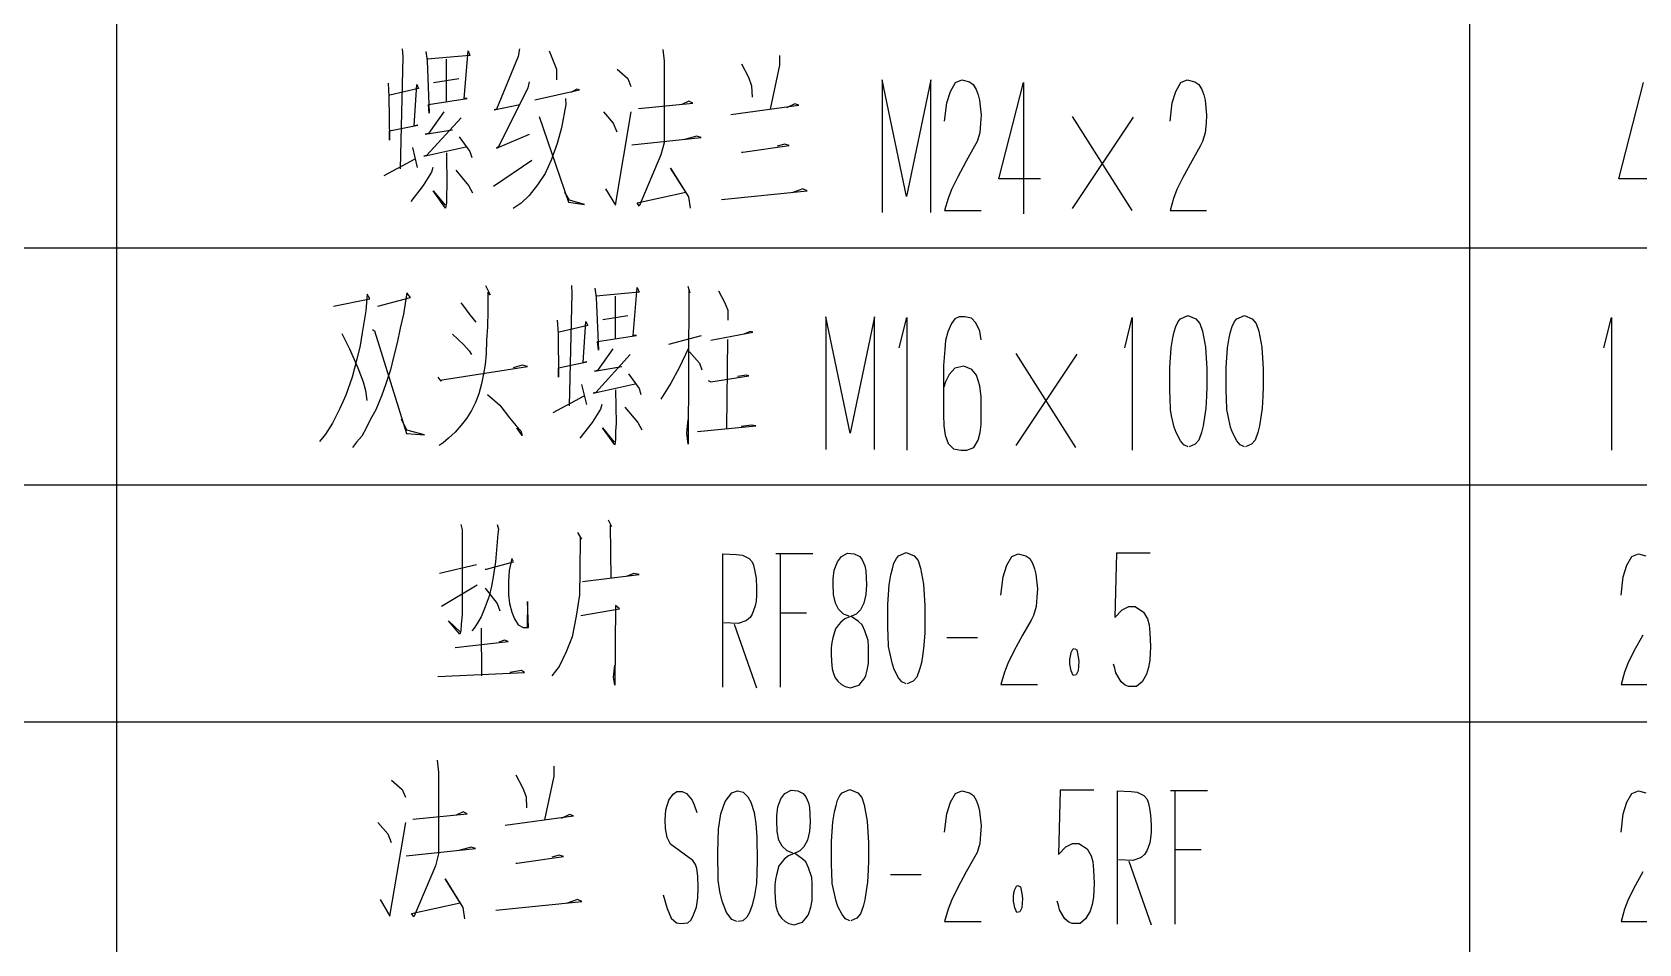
# Model space of a CAD drawing. Extents: x 0 to 8410, y 0 to 11890.
# Drawn here: x 6985 to 7460, y 2344.4 to 2613.7 of the extents above; entities that cross this region are included whole.
import ezdxf

# ---------------------------------------------------------------- set-up
doc = ezdxf.new("R2010")
doc.units = 0
doc.header["$MEASUREMENT"] = 0
doc.layers.add('6', color=7, linetype='Continuous')
doc.layers.add('9', color=7, linetype='Continuous')

# ---------------------------------------------------------------- blocks, each defined once
blk = doc.blocks.new('BLKENT900')
at = {"layer": '9', "color": 2, "linetype": 'Continuous'}
for p, q in [((7104.74, 2398.63), (7105.13, 2395.1)), ((7105.13, 2395.1), (7105.13, 2370.98)), ((7128.01, 2394.31), (7130.1, 2390.39)), ((7139.25, 2396.86), (7139.25, 2393.92)), ((7091.27, 2392.75), (7094.41, 2390)), ((7094.41, 2390), (7095.33, 2387.65)), ((7130.1, 2390.39), (7131.01, 2387.84)), ((7139.25, 2393.92), (7136.5, 2380.98)), ((7174.54, 2388.6), (7175.59, 2389.4)), ((7175.59, 2389.4), (7177.16, 2389.4)), ((7177.16, 2389.4), (7178.46, 2388.8)), ((7191.8, 2389), (7193.56, 2389.6)), ((7193.56, 2389.6), (7195.2, 2389.2)), ((7207.55, 2388.8), (7209.38, 2389.8)), ((7209.38, 2389.8), (7211.34, 2389.6)), ((7211.34, 2389.6), (7212.97, 2388.8)), ((7224.48, 2389), (7226.7, 2390)), ((7226.7, 2390), (7229.05, 2389)), ((7257.94, 2388.8), (7259.84, 2389.6)), ((7259.84, 2389.6), (7262.06, 2389)), ((7288.92, 2389.8), (7288.4, 2370.8)), ((7298.86, 2389.8), (7288.92, 2389.8)), ((7305.85, 2350.2), (7305.85, 2389.6)), ((7305.85, 2389.6), (7309.9, 2389.4)), ((7309.9, 2389.4), (7311.67, 2389.2)), ((7332.45, 2389.6), (7321.54, 2389.6)), ((7322.78, 2389.6), (7322.78, 2350.2)), ((7457.94, 2388.8), (7459.84, 2389.6)), ((7459.84, 2389.6), (7462.06, 2389)), ((7131.01, 2387.84), (7131.14, 2384.51)), ((7172.32, 2384), (7173.23, 2386.8)), ((7173.23, 2386.8), (7174.54, 2388.6)), ((7178.46, 2388.8), (7179.12, 2388)), ((7179.12, 2388), (7180.1, 2386.8)), ((7180.1, 2386.8), (7180.75, 2385.4)), ((7180.75, 2385.4), (7181.47, 2383.2)), ((7188.59, 2382.8), (7189.9, 2386.4)), ((7189.9, 2386.4), (7191.8, 2389)), ((7195.2, 2389.2), (7196.57, 2387.8)), ((7196.57, 2387.8), (7197.42, 2386.2)), ((7197.42, 2386.2), (7198.4, 2383.2)), ((7205.13, 2382.2), (7205.46, 2384.8)), ((7205.46, 2384.8), (7206.37, 2387.2)), ((7206.37, 2387.2), (7207.55, 2388.8)), ((7212.97, 2388.8), (7213.76, 2387.8)), ((7213.76, 2387.8), (7214.48, 2386)), ((7214.48, 2386), (7214.8, 2384.6)), ((7214.8, 2384.6), (7215, 2380.4)), ((7222.19, 2383.4), (7222.65, 2385.2)), ((7222.65, 2385.2), (7223.1, 2386.8)), ((7223.1, 2386.8), (7223.82, 2388.2)), ((7223.82, 2388.2), (7224.48, 2389)), ((7229.05, 2389), (7230.23, 2387.6)), ((7230.23, 2387.6), (7230.95, 2385.4)), ((7230.95, 2385.4), (7231.86, 2380.6)), ((7255.39, 2382.8), (7256.44, 2386.2)), ((7256.44, 2386.2), (7257.94, 2388.8)), ((7262.06, 2389), (7263.24, 2388.2)), ((7263.24, 2388.2), (7264.09, 2386.8)), ((7264.09, 2386.8), (7264.67, 2385.2)), ((7264.67, 2385.2), (7265.07, 2383.6)), ((7311.67, 2389.2), (7313.63, 2388.2)), ((7313.63, 2388.2), (7314.54, 2387.2)), ((7314.54, 2387.2), (7314.94, 2386.2)), ((7314.94, 2386.2), (7315.33, 2384.4)), ((7455.39, 2382.8), (7456.44, 2386.2)), ((7456.44, 2386.2), (7457.94, 2388.8)), ((7087.22, 2380.2), (7090.1, 2376.86)), ((7090.75, 2352.55), (7095.46, 2380.2)), ((7097.55, 2381.18), (7113.63, 2382.75)), ((7112.45, 2383.33), (7110.36, 2382.35)), ((7113.63, 2382.75), (7112.45, 2383.33)), ((7124.87, 2379.41), (7145, 2382.16)), ((7143.82, 2382.55), (7141.34, 2381.37)), ((7145, 2382.16), (7143.82, 2382.55)), ((7172.12, 2381), (7172.32, 2384)), ((7172.25, 2378.4), (7172.12, 2381)), ((7187.88, 2378.2), (7188.59, 2382.8)), ((7198.4, 2383.2), (7198.92, 2379.8)), ((7198.92, 2379.8), (7199.25, 2376)), ((7205.13, 2380.8), (7205.13, 2382.2)), ((7205.26, 2377.6), (7205.13, 2380.8)), ((7215, 2380.4), (7214.8, 2377.6)), ((7221.34, 2374.6), (7221.73, 2380.4)), ((7221.73, 2380.4), (7222.19, 2383.4)), ((7231.86, 2380.6), (7232.26, 2374.2)), ((7254.74, 2377.4), (7255.39, 2382.8)), ((7265.07, 2383.6), (7265.52, 2379.2)), ((7315.33, 2384.4), (7315.65, 2382.4)), ((7315.65, 2382.4), (7315.85, 2379.4)), ((7454.74, 2377.4), (7455.39, 2382.8)), ((7090.1, 2376.86), (7091.14, 2374.31)), ((7172.71, 2375.8), (7172.25, 2378.4)), ((7173.69, 2373.8), (7172.71, 2375.8)), ((7187.68, 2371.4), (7187.88, 2378.2)), ((7199.25, 2376), (7199.31, 2368.8)), ((7205.78, 2375), (7205.26, 2377.6)), ((7214.8, 2377.6), (7214.22, 2375)), ((7265.39, 2376.8), (7265.13, 2374)), ((7265.52, 2379.2), (7265.39, 2376.8)), ((7315.65, 2375.6), (7315.39, 2374.2)), ((7315.79, 2377.4), (7315.65, 2375.6)), ((7315.85, 2379.4), (7315.79, 2377.4)), ((7095.59, 2370.39), (7116.11, 2372.55)), ((7105.13, 2370.98), (7104.22, 2367.45)), ((7114.8, 2372.94), (7111.14, 2371.96)), ((7116.11, 2372.55), (7114.8, 2372.94)), ((7140.82, 2370.59), (7138.59, 2370)), ((7142.12, 2370.2), (7140.82, 2370.59)), ((7180.29, 2369), (7173.69, 2373.8)), ((7187.81, 2363.2), (7187.68, 2371.4)), ((7206.7, 2373.2), (7205.78, 2375)), ((7208.2, 2371.8), (7206.7, 2373.2)), ((7208.59, 2370.4), (7207.35, 2369.4)), ((7209.9, 2371.2), (7208.2, 2371.8)), ((7211.01, 2371.4), (7208.59, 2370.4)), ((7212.58, 2369.6), (7210.36, 2371.2)), ((7211.93, 2371.8), (7211.01, 2371.4)), ((7213.17, 2373), (7211.93, 2371.8)), ((7214.22, 2375), (7213.17, 2373)), ((7221.34, 2367.6), (7221.34, 2374.6)), ((7232.26, 2374.2), (7232.26, 2369)), ((7264.35, 2371.4), (7263.63, 2370)), ((7265.13, 2374), (7264.35, 2371.4)), ((7288.4, 2370.8), (7290.56, 2373)), ((7290.56, 2373), (7292.52, 2374)), ((7292.52, 2374), (7294.41, 2374)), ((7294.41, 2374), (7296.9, 2372.4)), ((7296.9, 2372.4), (7298.07, 2370.4)), ((7298.07, 2370.4), (7298.53, 2368.6)), ((7313.89, 2370.8), (7312.91, 2370)), ((7314.54, 2371.8), (7313.89, 2370.8)), ((7314.94, 2372.8), (7314.54, 2371.8)), ((7315.39, 2374.2), (7314.94, 2372.8)), ((7322.78, 2372.2), (7330.62, 2372.2)), ((7104.22, 2367.45), (7097.81, 2352.35)), ((7128.01, 2368.24), (7128.4, 2368.24)), ((7128.4, 2368.24), (7142.12, 2370.2)), ((7181.08, 2367.8), (7180.29, 2369)), ((7181.47, 2366.6), (7181.08, 2367.8)), ((7181.8, 2364.4), (7181.47, 2366.6)), ((7199.31, 2368.8), (7199.12, 2362.2)), ((7205.78, 2367.4), (7205.07, 2364.8)), ((7206.7, 2368.6), (7205.78, 2367.4)), ((7207.35, 2369.4), (7206.7, 2368.6)), ((7213.76, 2368.6), (7212.58, 2369.6)), ((7214.54, 2366.8), (7213.76, 2368.6)), ((7215.46, 2364), (7214.54, 2366.8)), ((7221.41, 2365.6), (7221.34, 2367.6)), ((7221.54, 2362.2), (7221.41, 2365.6)), ((7232.19, 2366.2), (7231.93, 2362.6)), ((7232.26, 2369), (7232.19, 2366.2)), ((7261.14, 2365.6), (7258.53, 2360.8)), ((7263.63, 2370), (7261.14, 2365.6)), ((7298.53, 2368.6), (7298.79, 2366.2)), ((7298.79, 2366.2), (7298.92, 2362.2)), ((7310.43, 2369), (7306.18, 2369.2)), ((7309.18, 2368.8), (7315.85, 2350)), ((7312.65, 2369.8), (7310.43, 2369)), ((7312.91, 2370), (7312.65, 2369.8)), ((7461.14, 2365.6), (7458.53, 2360.8)), ((7111.54, 2356.47), (7107.09, 2363.53)), ((7107.09, 2363.53), (7112.32, 2355.1)), ((7181.93, 2361), (7181.8, 2364.4)), ((7181.8, 2358), (7181.93, 2361)), ((7188.27, 2359.8), (7187.81, 2363.2)), ((7199.12, 2362.2), (7198.59, 2358.6)), ((7204.74, 2363.4), (7204.54, 2361.8)), ((7204.54, 2361.8), (7204.54, 2360)), ((7205.07, 2364.8), (7204.74, 2363.4)), ((7215.59, 2362.2), (7215.46, 2364)), ((7215.59, 2359.6), (7215.59, 2362.2)), ((7221.86, 2360.4), (7221.54, 2362.2)), ((7231.93, 2362.6), (7231.6, 2360)), ((7247.81, 2364.8), (7238.73, 2364.8)), ((7258.53, 2360.8), (7256.77, 2357.2)), ((7275.46, 2360.4), (7275.98, 2361.4)), ((7275.98, 2361.4), (7276.31, 2361.6)), ((7276.44, 2361.6), (7277.16, 2361.2)), ((7277.16, 2361.2), (7277.62, 2359.2)), ((7298.92, 2362.2), (7298.73, 2358.2)), ((7458.53, 2360.8), (7456.76, 2357.2)), ((7087.88, 2357.45), (7090.75, 2352.55)), ((7097.16, 2353.33), (7111.54, 2356.47)), ((7122.12, 2354.31), (7147.48, 2356.86)), ((7146.18, 2357.45), (7142.91, 2356.27)), ((7147.48, 2356.86), (7146.18, 2357.45)), ((7171.54, 2358.8), (7172.71, 2354.8)), ((7181.41, 2355.2), (7181.8, 2358)), ((7188.99, 2357), (7188.27, 2359.8)), ((7190.29, 2353.6), (7188.99, 2357)), ((7198.59, 2358.6), (7197.88, 2355.8)), ((7204.54, 2360), (7204.61, 2357.8)), ((7204.61, 2357.8), (7204.87, 2355.6)), ((7215.2, 2355.2), (7215.59, 2357.2)), ((7215.59, 2357.2), (7215.59, 2359.6)), ((7222.65, 2357), (7221.86, 2360.4)), ((7223.17, 2355.4), (7222.65, 2357)), ((7231.21, 2357.4), (7230.69, 2355.4)), ((7231.6, 2360), (7231.21, 2357.4)), ((7256.77, 2357.2), (7255.78, 2354.6)), ((7275.13, 2358.4), (7275.26, 2359.4)), ((7275.13, 2357), (7275.13, 2358.4)), ((7275.46, 2355), (7275.13, 2357)), ((7275.26, 2359.4), (7275.46, 2360.4)), ((7277.75, 2357.8), (7277.55, 2355)), ((7277.62, 2359.2), (7277.75, 2357.8)), ((7288.4, 2355.8), (7288.01, 2357)), ((7298.73, 2358.2), (7298.33, 2356)), ((7456.76, 2357.2), (7455.78, 2354.6)), ((7097.81, 2352.35), (7097.16, 2353.33)), ((7112.32, 2355.1), (7112.84, 2351.76)), ((7172.71, 2354.8), (7173.89, 2352)), ((7173.89, 2352), (7175.46, 2350.6)), ((7178.79, 2350.6), (7179.77, 2351.4)), ((7179.77, 2351.4), (7180.36, 2352.4)), ((7180.36, 2352.4), (7181.41, 2355.2)), ((7191.86, 2351.6), (7190.29, 2353.6)), ((7193.3, 2351), (7191.86, 2351.6)), ((7196.24, 2352.2), (7195.07, 2351.2)), ((7197.09, 2353.6), (7196.24, 2352.2)), ((7197.88, 2355.8), (7197.09, 2353.6)), ((7204.87, 2355.6), (7205.26, 2354.2)), ((7205.26, 2354.2), (7205.72, 2353)), ((7205.72, 2353), (7206.5, 2352)), ((7206.5, 2352), (7207.61, 2351)), ((7212.78, 2350.8), (7213.76, 2352)), ((7213.76, 2352), (7214.41, 2352.8)), ((7214.41, 2352.8), (7214.74, 2353.6)), ((7214.74, 2353.6), (7215.2, 2355.2)), ((7224.48, 2353), (7223.17, 2355.4)), ((7225.46, 2351.8), (7224.48, 2353)), ((7226.77, 2351.2), (7225.46, 2351.8)), ((7228.79, 2352), (7227.03, 2351.2)), ((7229.9, 2353.2), (7228.79, 2352)), ((7230.69, 2355.4), (7229.9, 2353.2)), ((7255.78, 2354.6), (7254.74, 2351)), ((7276.05, 2353.6), (7275.46, 2355)), ((7276.96, 2353.8), (7276.05, 2353.6)), ((7277.55, 2355), (7276.96, 2353.8)), ((7288.73, 2354.4), (7288.4, 2355.8)), ((7290.3, 2351.8), (7288.73, 2354.4)), ((7291.47, 2350.8), (7290.3, 2351.8)), ((7296.44, 2351.8), (7294.81, 2350.4)), ((7297.75, 2354), (7296.44, 2351.8)), ((7298.33, 2356), (7297.75, 2354)), ((7455.78, 2354.6), (7454.74, 2351)), ((7175.46, 2350.6), (7176.7, 2350.4)), ((7176.7, 2350.4), (7178.79, 2350.6)), ((7195.07, 2351.2), (7193.63, 2351)), ((7207.61, 2351), (7208.73, 2350.4)), ((7208.73, 2350.4), (7210.23, 2350)), ((7210.23, 2350), (7212.06, 2350.6)), ((7212.06, 2350.6), (7212.78, 2350.8)), ((7254.74, 2351), (7265.52, 2351)), ((7292.45, 2350.4), (7291.47, 2350.8)), ((7294.81, 2350.4), (7292.45, 2350.4)), ((7454.74, 2351), (7465.52, 2351))]:
    blk.add_line(p, q, dxfattribs=at)
blk = doc.blocks.new('BLKENT901')
at = {"layer": '9', "color": 2, "linetype": 'Continuous'}
for p, q in [((7111.73, 2468.24), (7112.12, 2466.67)), ((7112.12, 2466.67), (7112.12, 2441.57)), ((7122.71, 2465.49), (7121.93, 2457.25)), ((7122.45, 2468.24), (7122.84, 2466.86)), ((7122.84, 2466.86), (7122.71, 2465.49)), ((7146.24, 2465.88), (7147.42, 2463.92)), ((7155.26, 2469.61), (7156.31, 2467.65)), ((7156.31, 2467.65), (7155.91, 2468.04)), ((7155.91, 2468.04), (7156.04, 2452.35)), ((7147.03, 2464.31), (7146.89, 2454.51)), ((7147.42, 2463.92), (7147.03, 2464.31)), ((7105.46, 2453.92), (7116.31, 2456.47)), ((7119.31, 2455.1), (7127.29, 2457.25)), ((7121.93, 2457.25), (7121.27, 2452.75)), ((7126.76, 2458.24), (7125.98, 2454.71)), ((7127.29, 2457.25), (7126.76, 2458.24)), ((7189.18, 2420.2), (7189.18, 2459.6)), ((7189.18, 2459.6), (7193.23, 2459.4)), ((7193.23, 2459.4), (7195, 2459.2)), ((7195, 2459.2), (7196.96, 2458.2)), ((7196.96, 2458.2), (7197.88, 2457.2)), ((7197.88, 2457.2), (7198.27, 2456.2)), ((7198.27, 2456.2), (7198.66, 2454.4)), ((7215.78, 2459.6), (7204.87, 2459.6)), ((7206.11, 2459.6), (7206.11, 2420.2)), ((7222.12, 2454.8), (7223.04, 2457.2)), ((7223.04, 2457.2), (7224.22, 2458.8)), ((7224.22, 2458.8), (7226.05, 2459.8)), ((7226.05, 2459.8), (7228.01, 2459.6)), ((7228.01, 2459.6), (7229.64, 2458.8)), ((7229.64, 2458.8), (7230.42, 2457.8)), ((7230.42, 2457.8), (7231.14, 2456)), ((7231.14, 2456), (7231.47, 2454.6)), ((7239.31, 2455.2), (7239.77, 2456.8)), ((7239.77, 2456.8), (7240.49, 2458.2)), ((7240.49, 2458.2), (7241.14, 2459)), ((7241.14, 2459), (7243.37, 2460)), ((7243.37, 2460), (7245.72, 2459)), ((7245.72, 2459), (7246.9, 2457.6)), ((7246.9, 2457.6), (7247.61, 2455.4)), ((7272.06, 2452.8), (7273.1, 2456.2)), ((7273.1, 2456.2), (7274.61, 2458.8)), ((7274.61, 2458.8), (7276.5, 2459.6)), ((7276.5, 2459.6), (7278.73, 2459)), ((7278.73, 2459), (7279.9, 2458.2)), ((7279.9, 2458.2), (7280.75, 2456.8)), ((7280.75, 2456.8), (7281.34, 2455.2)), ((7305.59, 2459.8), (7305.07, 2440.8)), ((7315.52, 2459.8), (7305.59, 2459.8)), ((7455.39, 2452.8), (7456.44, 2456.2)), ((7456.44, 2456.2), (7457.94, 2458.8)), ((7457.94, 2458.8), (7459.84, 2459.6)), ((7459.84, 2459.6), (7462.06, 2459)), ((7118.92, 2455.1), (7119.31, 2455.1)), ((7121.27, 2452.75), (7120.75, 2450)), ((7125.98, 2454.71), (7125.85, 2451.37)), ((7125.85, 2451.37), (7125.85, 2447.45)), ((7146.89, 2454.51), (7146.76, 2447.45)), ((7147.68, 2451.37), (7164.41, 2453.53)), ((7162.84, 2453.73), (7160.62, 2452.94)), ((7164.41, 2453.53), (7162.84, 2453.73)), ((7198.66, 2454.4), (7198.99, 2452.4)), ((7198.99, 2452.4), (7199.18, 2449.4)), ((7221.8, 2452.2), (7222.12, 2454.8)), ((7221.8, 2450.8), (7221.8, 2452.2)), ((7231.47, 2454.6), (7231.67, 2450.4)), ((7238.4, 2450.4), (7238.86, 2453.4)), ((7238.86, 2453.4), (7239.31, 2455.2)), ((7247.61, 2455.4), (7248.53, 2450.6)), ((7271.41, 2447.4), (7272.06, 2452.8)), ((7281.34, 2455.2), (7281.73, 2453.6)), ((7281.73, 2453.6), (7282.19, 2449.2)), ((7454.74, 2447.4), (7455.39, 2452.8)), ((7105.98, 2444.12), (7116.57, 2450.39)), ((7118.92, 2449.41), (7122.45, 2444.9)), ((7120.1, 2447.06), (7118.92, 2443.92)), ((7120.75, 2450), (7120.1, 2447.06)), ((7125.85, 2447.45), (7126.11, 2444.9)), ((7146.76, 2447.45), (7145.85, 2441.18)), ((7199.12, 2447.4), (7198.99, 2445.6)), ((7199.18, 2449.4), (7199.12, 2447.4)), ((7221.93, 2447.6), (7221.8, 2450.8)), ((7222.45, 2445), (7221.93, 2447.6)), ((7231.47, 2447.6), (7230.88, 2445)), ((7231.67, 2450.4), (7231.47, 2447.6)), ((7238.01, 2444.6), (7238.4, 2450.4)), ((7248.53, 2450.6), (7248.92, 2444.2)), ((7282.06, 2446.8), (7281.8, 2444)), ((7282.19, 2449.2), (7282.06, 2446.8)), ((7112.12, 2441.57), (7111.86, 2438.82)), ((7118.92, 2443.92), (7117.74, 2440.98)), ((7122.45, 2444.9), (7123.23, 2442.75)), ((7126.11, 2444.9), (7126.76, 2442.35)), ((7126.76, 2442.35), (7127.55, 2440.39)), ((7131.47, 2445.49), (7131.34, 2437.84)), ((7131.73, 2437.84), (7131.47, 2445.49)), ((7147.16, 2441.37), (7158.66, 2443.33)), ((7157.48, 2444.31), (7157.22, 2420.78)), ((7158.66, 2443.33), (7157.48, 2444.31)), ((7197.88, 2441.8), (7197.22, 2440.8)), ((7198.27, 2442.8), (7197.88, 2441.8)), ((7198.72, 2444.2), (7198.27, 2442.8)), ((7198.99, 2445.6), (7198.72, 2444.2)), ((7206.11, 2442.2), (7213.95, 2442.2)), ((7223.37, 2443.2), (7222.45, 2445)), ((7224.87, 2441.8), (7223.37, 2443.2)), ((7226.57, 2441.2), (7224.87, 2441.8)), ((7228.59, 2441.8), (7227.68, 2441.4)), ((7229.84, 2443), (7228.59, 2441.8)), ((7230.88, 2445), (7229.84, 2443)), ((7238.01, 2437.6), (7238.01, 2444.6)), ((7248.92, 2444.2), (7248.92, 2439)), ((7281.8, 2444), (7281.01, 2441.4)), ((7305.07, 2440.8), (7307.22, 2443)), ((7307.22, 2443), (7309.18, 2444)), ((7309.18, 2444), (7311.08, 2444)), ((7311.08, 2444), (7313.56, 2442.4)), ((7313.56, 2442.4), (7314.74, 2440.4)), ((7111.47, 2435.88), (7108.07, 2439.8)), ((7108.07, 2439.8), (7111.47, 2436.67)), ((7111.73, 2436.86), (7111.47, 2435.88)), ((7111.86, 2438.82), (7111.73, 2436.86)), ((7115.65, 2437.65), (7115, 2436.86)), ((7116.57, 2439.02), (7115.65, 2437.65)), ((7117.74, 2440.98), (7116.57, 2439.02)), ((7117.74, 2437.65), (7117.88, 2423.53)), ((7127.55, 2440.39), (7128.72, 2438.63)), ((7128.72, 2438.63), (7130.16, 2437.84)), ((7130.16, 2437.84), (7131.73, 2437.84)), ((7145.85, 2441.18), (7144.67, 2435.1)), ((7193.76, 2439), (7189.51, 2439.2)), ((7192.52, 2438.8), (7199.18, 2420)), ((7195.98, 2439.8), (7193.76, 2439)), ((7196.24, 2440), (7195.98, 2439.8)), ((7197.22, 2440.8), (7196.24, 2440)), ((7222.45, 2437.4), (7221.73, 2434.8)), ((7223.37, 2438.6), (7222.45, 2437.4)), ((7224.02, 2439.4), (7223.37, 2438.6)), ((7225.26, 2440.4), (7224.02, 2439.4)), ((7227.68, 2441.4), (7225.26, 2440.4)), ((7229.25, 2439.6), (7227.03, 2441.2)), ((7230.42, 2438.6), (7229.25, 2439.6)), ((7231.21, 2436.8), (7230.42, 2438.6)), ((7232.12, 2434), (7231.21, 2436.8)), ((7238.07, 2435.6), (7238.01, 2437.6)), ((7248.92, 2439), (7248.86, 2436.2)), ((7280.29, 2440), (7277.81, 2435.6)), ((7281.01, 2441.4), (7280.29, 2440)), ((7314.74, 2440.4), (7315.2, 2438.6)), ((7315.2, 2438.6), (7315.46, 2436.2)), ((7110.03, 2431.96), (7125.72, 2433.73)), ((7124.67, 2434.12), (7122.97, 2433.53)), ((7125.72, 2433.73), (7124.67, 2434.12)), ((7144.67, 2435.1), (7142.84, 2430.59)), ((7221.41, 2433.4), (7221.21, 2431.8)), ((7221.73, 2434.8), (7221.41, 2433.4)), ((7232.25, 2432.2), (7232.12, 2434)), ((7232.25, 2429.6), (7232.25, 2432.2)), ((7238.2, 2432.2), (7238.07, 2435.6)), ((7238.53, 2430.4), (7238.2, 2432.2)), ((7248.59, 2432.6), (7248.27, 2430)), ((7248.86, 2436.2), (7248.59, 2432.6)), ((7264.48, 2434.8), (7255.39, 2434.8)), ((7277.81, 2435.6), (7275.2, 2430.8)), ((7315.59, 2432.2), (7315.39, 2428.2)), ((7315.46, 2436.2), (7315.59, 2432.2)), ((7461.14, 2435.6), (7458.53, 2430.8)), ((7142.84, 2430.59), (7140.75, 2426.27)), ((7221.21, 2431.8), (7221.21, 2430)), ((7221.21, 2430), (7221.27, 2427.8)), ((7221.27, 2427.8), (7221.54, 2425.6)), ((7232.25, 2427.2), (7232.25, 2429.6)), ((7239.31, 2427), (7238.53, 2430.4)), ((7247.88, 2427.4), (7247.35, 2425.4)), ((7248.27, 2430), (7247.88, 2427.4)), ((7275.2, 2430.8), (7273.43, 2427.2)), ((7291.8, 2428.4), (7291.93, 2429.4)), ((7291.8, 2427), (7291.8, 2428.4)), ((7291.93, 2429.4), (7292.12, 2430.4)), ((7292.12, 2430.4), (7292.65, 2431.4)), ((7292.65, 2431.4), (7292.97, 2431.6)), ((7293.11, 2431.6), (7293.82, 2431.2)), ((7293.82, 2431.2), (7294.28, 2429.2)), ((7294.41, 2427.8), (7294.22, 2425)), ((7294.28, 2429.2), (7294.41, 2427.8)), ((7315.39, 2428.2), (7315, 2426)), ((7458.53, 2430.8), (7456.76, 2427.2)), ((7104.93, 2423.33), (7130.56, 2424.51)), ((7129.64, 2425.1), (7126.24, 2424.51)), ((7130.56, 2424.51), (7129.64, 2425.1)), ((7140.75, 2426.27), (7138.66, 2423.53)), ((7156.83, 2423.14), (7157.22, 2426.67)), ((7157.22, 2420.78), (7156.83, 2423.14)), ((7221.54, 2425.6), (7221.93, 2424.2)), ((7221.93, 2424.2), (7222.39, 2423)), ((7222.39, 2423), (7223.17, 2422)), ((7230.42, 2422), (7231.08, 2422.8)), ((7231.08, 2422.8), (7231.41, 2423.6)), ((7231.41, 2423.6), (7231.86, 2425.2)), ((7231.86, 2425.2), (7232.25, 2427.2)), ((7239.84, 2425.4), (7239.31, 2427)), ((7241.14, 2423), (7239.84, 2425.4)), ((7242.12, 2421.8), (7241.14, 2423)), ((7246.57, 2423.2), (7245.46, 2422)), ((7247.35, 2425.4), (7246.57, 2423.2)), ((7272.45, 2424.6), (7271.41, 2421)), ((7273.43, 2427.2), (7272.45, 2424.6)), ((7292.12, 2425), (7291.8, 2427)), ((7292.71, 2423.6), (7292.12, 2425)), ((7293.63, 2423.8), (7292.71, 2423.6)), ((7294.22, 2425), (7293.63, 2423.8)), ((7305.07, 2425.8), (7304.67, 2427)), ((7305.39, 2424.4), (7305.07, 2425.8)), ((7306.96, 2421.8), (7305.39, 2424.4)), ((7314.41, 2424), (7313.11, 2421.8)), ((7315, 2426), (7314.41, 2424)), ((7455.78, 2424.6), (7454.74, 2421)), ((7456.76, 2427.2), (7455.78, 2424.6)), ((7223.17, 2422), (7224.28, 2421)), ((7224.28, 2421), (7225.39, 2420.4)), ((7225.39, 2420.4), (7226.9, 2420)), ((7226.9, 2420), (7228.73, 2420.6)), ((7228.73, 2420.6), (7229.44, 2420.8)), ((7229.44, 2420.8), (7230.42, 2422)), ((7243.43, 2421.2), (7242.12, 2421.8)), ((7245.46, 2422), (7243.69, 2421.2)), ((7271.41, 2421), (7282.19, 2421)), ((7308.14, 2420.8), (7306.96, 2421.8)), ((7309.12, 2420.4), (7308.14, 2420.8)), ((7311.47, 2420.4), (7309.12, 2420.4)), ((7313.11, 2421.8), (7311.47, 2420.4)), ((7454.74, 2421), (7465.52, 2421))]:
    blk.add_line(p, q, dxfattribs=at)
blk = doc.blocks.new('BLKENT902')
at = {"layer": '9', "color": 2, "linetype": 'Continuous'}
for p, q in [((7095.78, 2536.67), (7094.74, 2530.39)), ((7096.83, 2535.29), (7095.78, 2536.67)), ((7119.05, 2538.82), (7120.36, 2536.08)), ((7120.36, 2536.08), (7119.7, 2536.86)), ((7119.7, 2536.86), (7119.7, 2531.37)), ((7144.41, 2538.82), (7144.54, 2536.47)), ((7151.34, 2538.04), (7151.73, 2535.29)), ((7164.41, 2536.86), (7151.73, 2535.69)), ((7162.71, 2524.12), (7163.89, 2538.24)), ((7163.89, 2538.24), (7164.41, 2536.86)), ((7178.79, 2538.63), (7179.44, 2536.67)), ((7179.18, 2537.25), (7178.92, 2491.96)), ((7179.44, 2536.67), (7179.18, 2537.25)), ((7187.94, 2537.25), (7189.64, 2533.92)), ((7074.08, 2532.75), (7084.8, 2534.9)), ((7084.02, 2536.27), (7083.63, 2531.37)), ((7084.8, 2534.9), (7084.02, 2536.27)), ((7087.16, 2532.75), (7096.83, 2535.29)), ((7111.73, 2533.73), (7112.25, 2533.14)), ((7112.25, 2533.14), (7114.35, 2530.2)), ((7144.54, 2536.47), (7143.76, 2503.33)), ((7151.73, 2535.29), (7152.38, 2519.8)), ((7157.35, 2535.69), (7157.35, 2523.14)), ((7189.64, 2533.92), (7190.68, 2531.57)), ((7083.63, 2531.37), (7082.58, 2524.9)), ((7094.74, 2530.39), (7093.82, 2526.27)), ((7114.35, 2530.2), (7116.18, 2528.04)), ((7119.7, 2531.37), (7119.57, 2526.67)), ((7140.23, 2528.63), (7140.49, 2524.71)), ((7149.25, 2527.06), (7140.75, 2525.1)), ((7147.94, 2516.08), (7148.72, 2528.24)), ((7148.72, 2528.24), (7149.25, 2527.06)), ((7153.69, 2528.82), (7161.14, 2530)), ((7190.68, 2531.57), (7190.68, 2528.63)), ((7226.83, 2495.2), (7219.64, 2529.6)), ((7219.64, 2529.6), (7219.64, 2490.4)), ((7234.02, 2529.6), (7226.83, 2495.2)), ((7234.02, 2490.4), (7234.02, 2529.6)), ((7241.34, 2520.4), (7243.56, 2529.4)), ((7243.56, 2529.4), (7243.56, 2490.2)), ((7256.76, 2527.6), (7255.72, 2525.2)), ((7257.81, 2529), (7256.76, 2527.6)), ((7259.05, 2529.6), (7257.81, 2529)), ((7260.69, 2529.6), (7259.05, 2529.6)), ((7262.65, 2529.2), (7260.69, 2529.6)), ((7263.95, 2527.8), (7262.65, 2529.2)), ((7265.13, 2525.4), (7263.95, 2527.8)), ((7308.01, 2520.4), (7310.23, 2529.4)), ((7310.23, 2529.4), (7310.23, 2490.2)), ((7323.1, 2526.8), (7323.82, 2528.2)), ((7323.82, 2528.2), (7324.48, 2529)), ((7324.48, 2529), (7326.7, 2530)), ((7326.7, 2530), (7329.05, 2529)), ((7329.05, 2529), (7330.23, 2527.6)), ((7330.23, 2527.6), (7330.95, 2525.4)), ((7339.77, 2526.8), (7340.49, 2528.2)), ((7340.49, 2528.2), (7341.14, 2529)), ((7341.14, 2529), (7343.37, 2530)), ((7343.37, 2530), (7345.72, 2529)), ((7345.72, 2529), (7346.89, 2527.6)), ((7346.89, 2527.6), (7347.61, 2525.4)), ((7449.67, 2520.4), (7451.89, 2529.4)), ((7451.89, 2529.4), (7451.89, 2490.2)), ((7076.57, 2524.71), (7078.79, 2520.2)), ((7082.58, 2524.9), (7081.93, 2521.18)), ((7085.59, 2525.88), (7086.24, 2525.49)), ((7086.24, 2525.49), (7095.65, 2495.1)), ((7093.82, 2526.27), (7092.91, 2521.96)), ((7109.25, 2524.51), (7112.65, 2521.37)), ((7119.31, 2522.75), (7119.18, 2518.63)), ((7119.57, 2526.67), (7119.31, 2522.75)), ((7140.49, 2524.71), (7140.62, 2511.76)), ((7152.12, 2522.35), (7163.63, 2524.12)), ((7152.38, 2519.8), (7152.12, 2522.35)), ((7163.63, 2524.12), (7162.71, 2524.12)), ((7173.17, 2521.57), (7182.84, 2524.12)), ((7185.59, 2522.75), (7198.01, 2525.1)), ((7190.55, 2522.94), (7190.29, 2496.67)), ((7197.22, 2525.29), (7195.39, 2524.51)), ((7198.01, 2525.1), (7197.22, 2525.29)), ((7255, 2522.6), (7254.8, 2520)), ((7255.72, 2525.2), (7255, 2522.6)), ((7265.59, 2522.8), (7265.13, 2525.4)), ((7321.73, 2520.4), (7322.19, 2523.4)), ((7322.19, 2523.4), (7322.65, 2525.2)), ((7322.65, 2525.2), (7323.1, 2526.8)), ((7330.95, 2525.4), (7331.86, 2520.6)), ((7338.4, 2520.4), (7338.86, 2523.4)), ((7338.86, 2523.4), (7339.31, 2525.2)), ((7339.31, 2525.2), (7339.77, 2526.8)), ((7347.61, 2525.4), (7348.53, 2520.6)), ((7078.79, 2520.2), (7081.27, 2514.51)), ((7081.93, 2521.18), (7081.01, 2517.06)), ((7091.86, 2517.65), (7090.95, 2513.92)), ((7092.91, 2521.96), (7091.86, 2517.65)), ((7112.65, 2521.37), (7114.21, 2519.61)), ((7114.21, 2519.61), (7114.87, 2518.43)), ((7119.18, 2518.63), (7118.92, 2515.49)), ((7161.8, 2518.43), (7151.6, 2507.25)), ((7156.7, 2520.2), (7152.12, 2513.73)), ((7179.05, 2520.39), (7176.31, 2514.51)), ((7179.31, 2519.22), (7182.32, 2515.88)), ((7254.8, 2520), (7254.41, 2515.2)), ((7293.56, 2491), (7275.91, 2518.8)), ((7275.91, 2491.6), (7293.95, 2518.6)), ((7321.34, 2514.6), (7321.73, 2520.4)), ((7331.86, 2520.6), (7332.25, 2514.2)), ((7338.01, 2514.6), (7338.4, 2520.4)), ((7348.53, 2520.6), (7348.92, 2514.2)), ((7081.01, 2517.06), (7079.57, 2511.76)), ((7081.27, 2514.51), (7082.84, 2510.39)), ((7090.95, 2513.92), (7089.51, 2509.8)), ((7106.24, 2510.98), (7131.47, 2514.9)), ((7118.92, 2515.49), (7118.4, 2512.75)), ((7129.9, 2515.29), (7127.16, 2514.51)), ((7131.47, 2514.9), (7129.9, 2515.29)), ((7140.62, 2514.51), (7148.99, 2516.27)), ((7140.62, 2511.76), (7140.62, 2514.51)), ((7148.99, 2516.27), (7147.94, 2516.08)), ((7151.21, 2513.53), (7159.31, 2514.9)), ((7152.12, 2513.73), (7151.21, 2513.53)), ((7176.31, 2514.51), (7173.82, 2510)), ((7182.32, 2515.88), (7182.97, 2513.92)), ((7254.41, 2515.2), (7254.41, 2500.8)), ((7257.81, 2514.4), (7256.11, 2512.6)), ((7260.42, 2515), (7257.81, 2514.4)), ((7262.78, 2514), (7260.42, 2515)), ((7264.21, 2512.4), (7262.78, 2514)), ((7321.34, 2507.6), (7321.34, 2514.6)), ((7332.25, 2514.2), (7332.25, 2509)), ((7338.01, 2507.6), (7338.01, 2514.6)), ((7348.92, 2514.2), (7348.92, 2509)), ((7079.57, 2511.76), (7077.74, 2506.47)), ((7082.84, 2510.39), (7083.5, 2507.84)), ((7089.51, 2509.8), (7088.33, 2506.47)), ((7104.93, 2511.76), (7105.85, 2510.59)), ((7105.85, 2510.59), (7106.24, 2510.98)), ((7117.87, 2509.8), (7117.09, 2506.86)), ((7118.4, 2512.75), (7117.87, 2509.8)), ((7147.42, 2509.61), (7148.85, 2503.73)), ((7150.82, 2507.06), (7163.23, 2509.8)), ((7157.48, 2508.04), (7157.61, 2498.24)), ((7161.27, 2512.75), (7164.41, 2508.43)), ((7164.41, 2508.43), (7164.93, 2506.67)), ((7173.82, 2510), (7170.82, 2505.29)), ((7184.8, 2510.78), (7185.59, 2510.39)), ((7185.59, 2510.39), (7196.83, 2512.16)), ((7196.17, 2512.35), (7193.56, 2511.96)), ((7196.83, 2512.16), (7196.17, 2512.35)), ((7255, 2510.4), (7254.54, 2508.8)), ((7256.11, 2512.6), (7255, 2510.4)), ((7265.2, 2509.2), (7264.21, 2512.4)), ((7265.59, 2506), (7265.2, 2509.2)), ((7332.25, 2509), (7332.19, 2506.2)), ((7348.92, 2509), (7348.86, 2506.2)), ((7077.74, 2506.47), (7075.91, 2502.55)), ((7083.5, 2507.84), (7083.89, 2504.9)), ((7088.33, 2506.47), (7086.63, 2502.16)), ((7116.04, 2504.31), (7114.87, 2501.96)), ((7117.09, 2506.86), (7116.04, 2504.31)), ((7119.57, 2506.67), (7123.23, 2503.53)), ((7123.23, 2503.53), (7126.11, 2499.8)), ((7139.05, 2501.37), (7148.2, 2506.27)), ((7151.6, 2507.25), (7150.82, 2507.06)), ((7153.43, 2503.73), (7153.04, 2502.35)), ((7265.59, 2500.6), (7265.59, 2506)), ((7321.4, 2505.6), (7321.34, 2507.6)), ((7321.54, 2502.2), (7321.4, 2505.6)), ((7332.19, 2506.2), (7331.93, 2502.6)), ((7338.07, 2505.6), (7338.01, 2507.6)), ((7338.2, 2502.2), (7338.07, 2505.6)), ((7348.86, 2506.2), (7348.59, 2502.6)), ((7075.91, 2502.55), (7073.82, 2498.24)), ((7085.06, 2499.41), (7083.76, 2496.67)), ((7086.63, 2502.16), (7085.06, 2499.41)), ((7095.78, 2496.08), (7094.22, 2499.41)), ((7113.43, 2499.61), (7111.86, 2497.65)), ((7114.87, 2501.96), (7113.43, 2499.61)), ((7126.11, 2499.8), (7128.07, 2497.45)), ((7153.04, 2502.35), (7150.55, 2498.43)), ((7160.23, 2502.94), (7164.02, 2498.43)), ((7178.53, 2495.29), (7178.92, 2499.22)), ((7254.41, 2500.8), (7254.54, 2497.4)), ((7265.59, 2497.8), (7265.59, 2500.6)), ((7321.86, 2500.4), (7321.54, 2502.2)), ((7322.65, 2497), (7321.86, 2500.4)), ((7331.6, 2500), (7331.21, 2497.4)), ((7331.93, 2502.6), (7331.6, 2500)), ((7338.53, 2500.4), (7338.2, 2502.2)), ((7339.31, 2497), (7338.53, 2500.4)), ((7348.27, 2500), (7347.88, 2497.4)), ((7348.59, 2502.6), (7348.27, 2500)), ((7071.73, 2494.9), (7069.9, 2492.75)), ((7073.82, 2498.24), (7071.73, 2494.9)), ((7082.45, 2494.31), (7080.88, 2492.55)), ((7083.76, 2496.67), (7082.45, 2494.31)), ((7095.65, 2495.1), (7101.01, 2494.71)), ((7101.01, 2494.71), (7095.78, 2496.08)), ((7110.03, 2495.49), (7108.07, 2493.73)), ((7111.86, 2497.65), (7110.03, 2495.49)), ((7128.07, 2497.45), (7129.51, 2495.88)), ((7129.9, 2494.51), (7128.33, 2496.86)), ((7129.51, 2495.88), (7129.9, 2494.51)), ((7150.55, 2498.43), (7146.89, 2493.73)), ((7157.22, 2491.76), (7153.56, 2496.86)), ((7153.56, 2496.86), (7157.09, 2492.55)), ((7157.61, 2498.24), (7157.48, 2495.69)), ((7157.48, 2495.69), (7157.48, 2493.33)), ((7164.02, 2498.43), (7165.19, 2496.27)), ((7178.92, 2491.96), (7178.53, 2495.29)), ((7181.67, 2495.69), (7198.92, 2497.45)), ((7197.61, 2497.65), (7194.61, 2497.25)), ((7198.92, 2497.45), (7197.61, 2497.65)), ((7254.54, 2497.4), (7254.93, 2494.6)), ((7254.93, 2494.6), (7255.78, 2492.2)), ((7264.67, 2493.2), (7265.26, 2495.4)), ((7265.26, 2495.4), (7265.59, 2497.8)), ((7323.17, 2495.4), (7322.65, 2497)), ((7324.48, 2493), (7323.17, 2495.4)), ((7330.69, 2495.4), (7329.9, 2493.2)), ((7331.21, 2497.4), (7330.69, 2495.4)), ((7339.84, 2495.4), (7339.31, 2497)), ((7341.14, 2493), (7339.84, 2495.4)), ((7347.35, 2495.4), (7346.57, 2493.2)), ((7347.88, 2497.4), (7347.35, 2495.4)), ((7080.88, 2492.55), (7079.71, 2490.98)), ((7106.5, 2492.35), (7105.33, 2491.57)), ((7108.07, 2493.73), (7106.5, 2492.35)), ((7157.48, 2493.33), (7157.22, 2491.76)), ((7255.78, 2492.2), (7257.35, 2490.6)), ((7257.35, 2490.6), (7259.57, 2490.2)), ((7259.57, 2490.2), (7261.34, 2490.2)), ((7261.34, 2490.2), (7263.43, 2491)), ((7263.43, 2491), (7264.67, 2493.2)), ((7325.46, 2491.8), (7324.48, 2493)), ((7326.76, 2491.2), (7325.46, 2491.8)), ((7328.79, 2492), (7327.03, 2491.2)), ((7329.9, 2493.2), (7328.79, 2492)), ((7342.12, 2491.8), (7341.14, 2493)), ((7343.43, 2491.2), (7342.12, 2491.8)), ((7345.46, 2492), (7343.69, 2491.2)), ((7346.57, 2493.2), (7345.46, 2492))]:
    blk.add_line(p, q, dxfattribs=at)
blk = doc.blocks.new('BLKENT903')
at = {"layer": '9', "color": 2, "linetype": 'Continuous'}
for p, q in [((7094.41, 2608.82), (7094.54, 2606.47)), ((7101.34, 2608.04), (7101.73, 2605.29)), ((7112.71, 2594.12), (7113.89, 2608.24)), ((7113.89, 2608.24), (7114.41, 2606.86)), ((7129.05, 2608.82), (7128.66, 2606.47)), ((7137.81, 2608.24), (7140.03, 2602.75)), ((7171.41, 2608.63), (7171.8, 2605.1)), ((7094.54, 2606.47), (7093.76, 2573.33)), ((7114.41, 2606.86), (7101.73, 2605.69)), ((7101.73, 2605.29), (7102.39, 2589.8)), ((7107.35, 2605.69), (7107.35, 2593.14)), ((7128.66, 2606.47), (7122.25, 2590.98)), ((7171.8, 2605.1), (7171.8, 2580.98)), ((7194.67, 2604.31), (7196.76, 2600.39)), ((7205.91, 2603.92), (7203.17, 2590.98)), ((7205.91, 2606.86), (7205.91, 2603.92)), ((7090.23, 2598.63), (7090.49, 2594.71)), ((7103.69, 2598.82), (7111.14, 2600)), ((7131.93, 2599.02), (7131.54, 2597.25)), ((7140.03, 2602.75), (7140.03, 2599.61)), ((7157.94, 2602.75), (7161.08, 2600)), ((7161.08, 2600), (7161.99, 2597.65)), ((7196.76, 2600.39), (7197.68, 2597.84)), ((7243.5, 2565.2), (7236.31, 2599.6)), ((7236.31, 2599.6), (7236.31, 2560.4)), ((7250.69, 2599.6), (7243.5, 2565.2)), ((7250.69, 2560.4), (7250.69, 2599.6)), ((7256.44, 2596.2), (7257.94, 2598.8)), ((7257.94, 2598.8), (7259.84, 2599.6)), ((7259.84, 2599.6), (7262.06, 2599)), ((7262.06, 2599), (7263.23, 2598.2)), ((7270.75, 2570.4), (7278.07, 2598.8)), ((7278.07, 2598.8), (7278.07, 2560)), ((7323.1, 2596.2), (7324.61, 2598.8)), ((7324.61, 2598.8), (7326.5, 2599.6)), ((7326.5, 2599.6), (7328.73, 2599)), ((7328.73, 2599), (7329.9, 2598.2)), ((7454.08, 2570.4), (7461.41, 2598.8)), ((7090.49, 2594.71), (7090.62, 2581.76)), ((7099.25, 2597.06), (7090.75, 2595.1)), ((7097.94, 2586.08), (7098.73, 2598.24)), ((7098.73, 2598.24), (7099.25, 2597.06)), ((7102.12, 2592.35), (7113.63, 2594.12)), ((7113.63, 2594.12), (7112.71, 2594.12)), ((7131.54, 2597.25), (7122.91, 2579.8)), ((7133.63, 2593.73), (7146.83, 2596.67)), ((7142.65, 2594.12), (7142.78, 2592.35)), ((7146.05, 2596.86), (7144.22, 2595.88)), ((7146.83, 2596.67), (7146.05, 2596.86)), ((7197.68, 2597.84), (7197.81, 2594.51)), ((7255.39, 2592.8), (7256.44, 2596.2)), ((7263.23, 2598.2), (7264.08, 2596.8)), ((7264.08, 2596.8), (7264.67, 2595.2)), ((7264.67, 2595.2), (7265.06, 2593.6)), ((7265.06, 2593.6), (7265.52, 2589.2)), ((7322.06, 2592.8), (7323.1, 2596.2)), ((7329.9, 2598.2), (7330.75, 2596.8)), ((7330.75, 2596.8), (7331.34, 2595.2)), ((7331.34, 2595.2), (7331.73, 2593.6)), ((7331.73, 2593.6), (7332.19, 2589.2)), ((7102.39, 2589.8), (7102.12, 2592.35)), ((7106.7, 2590.2), (7102.12, 2583.73)), ((7121.6, 2590.78), (7129.18, 2592.35)), ((7122.25, 2590.98), (7121.6, 2590.78)), ((7134.93, 2588.82), (7143.56, 2563.53)), ((7142.78, 2592.35), (7141.47, 2585.49)), ((7153.89, 2590.2), (7156.76, 2586.86)), ((7157.42, 2562.55), (7162.12, 2590.2)), ((7164.22, 2591.18), (7180.29, 2592.75)), ((7179.12, 2593.33), (7177.03, 2592.35)), ((7180.29, 2592.75), (7179.12, 2593.33)), ((7191.54, 2589.41), (7211.67, 2592.16)), ((7210.49, 2592.55), (7208.01, 2591.37)), ((7211.67, 2592.16), (7210.49, 2592.55)), ((7254.74, 2587.4), (7255.39, 2592.8)), ((7265.52, 2589.2), (7265.39, 2586.8)), ((7310.23, 2561), (7292.58, 2588.8)), ((7321.41, 2587.4), (7322.06, 2592.8)), ((7332.19, 2589.2), (7332.06, 2586.8)), ((7090.62, 2584.51), (7098.99, 2586.27)), ((7090.62, 2581.76), (7090.62, 2584.51)), ((7098.99, 2586.27), (7097.94, 2586.08)), ((7101.21, 2583.53), (7109.31, 2584.9)), ((7111.8, 2588.43), (7101.6, 2577.25)), ((7141.47, 2585.49), (7140.16, 2580.78)), ((7156.76, 2586.86), (7157.81, 2584.31)), ((7265.39, 2586.8), (7265.13, 2584)), ((7292.58, 2561.6), (7310.62, 2588.6)), ((7332.06, 2586.8), (7331.8, 2584)), ((7097.42, 2579.61), (7098.86, 2573.73)), ((7100.82, 2577.06), (7113.24, 2579.8)), ((7102.12, 2583.73), (7101.21, 2583.53)), ((7111.27, 2582.75), (7114.41, 2578.43)), ((7122.25, 2579.41), (7132.06, 2583.53)), ((7122.91, 2579.8), (7122.25, 2579.41)), ((7140.16, 2580.78), (7138.46, 2575.88)), ((7162.25, 2580.39), (7182.78, 2582.55)), ((7171.8, 2580.98), (7170.88, 2577.45)), ((7181.47, 2582.94), (7177.81, 2581.96)), ((7182.78, 2582.55), (7181.47, 2582.94)), ((7195.06, 2578.24), (7208.79, 2580.2)), ((7207.48, 2580.59), (7205.26, 2580)), ((7208.79, 2580.2), (7207.48, 2580.59)), ((7263.63, 2580), (7261.14, 2575.6)), ((7264.35, 2581.4), (7263.63, 2580)), ((7265.13, 2584), (7264.35, 2581.4)), ((7330.29, 2580), (7327.81, 2575.6)), ((7331.01, 2581.4), (7330.29, 2580)), ((7331.8, 2584), (7331.01, 2581.4)), ((7089.05, 2571.37), (7098.2, 2576.27)), ((7101.6, 2577.25), (7100.82, 2577.06)), ((7107.48, 2578.04), (7107.61, 2568.24)), ((7114.41, 2578.43), (7114.93, 2576.67)), ((7121.34, 2568.24), (7132.71, 2575.88)), ((7138.46, 2575.88), (7136.63, 2571.96)), ((7170.88, 2577.45), (7164.48, 2562.35)), ((7194.67, 2578.24), (7195.06, 2578.24)), ((7261.14, 2575.6), (7258.53, 2570.8)), ((7327.81, 2575.6), (7325.2, 2570.8)), ((7103.04, 2572.35), (7100.56, 2568.43)), ((7103.43, 2573.73), (7103.04, 2572.35)), ((7110.23, 2572.94), (7114.02, 2568.43)), ((7136.63, 2571.96), (7134.41, 2568.63)), ((7178.2, 2566.47), (7173.76, 2573.53)), ((7173.76, 2573.53), (7178.99, 2565.1)), ((7258.53, 2570.8), (7256.76, 2567.2)), ((7283.1, 2570.4), (7270.75, 2570.4)), ((7325.2, 2570.8), (7323.43, 2567.2)), ((7466.44, 2570.4), (7454.08, 2570.4)), ((7100.56, 2568.43), (7096.9, 2563.73)), ((7107.22, 2561.76), (7103.56, 2566.86)), ((7103.56, 2566.86), (7107.09, 2562.55)), ((7107.61, 2568.24), (7107.48, 2565.69)), ((7107.48, 2565.69), (7107.48, 2563.33)), ((7114.02, 2568.43), (7115.2, 2566.27)), ((7131.93, 2565.49), (7129.58, 2563.14)), ((7134.41, 2568.63), (7131.93, 2565.49)), ((7143.82, 2564.12), (7142.52, 2566.47)), ((7154.54, 2567.45), (7157.42, 2562.55)), ((7163.82, 2563.33), (7178.2, 2566.47)), ((7178.99, 2565.1), (7179.51, 2561.76)), ((7188.79, 2564.31), (7214.15, 2566.86)), ((7212.84, 2567.45), (7209.57, 2566.27)), ((7214.15, 2566.86), (7212.84, 2567.45)), ((7256.76, 2567.2), (7255.78, 2564.6)), ((7323.43, 2567.2), (7322.45, 2564.6)), ((7107.48, 2563.33), (7107.22, 2561.76)), ((7129.58, 2563.14), (7127.22, 2561.57)), ((7143.56, 2563.53), (7148.27, 2562.75)), ((7148.27, 2562.75), (7143.82, 2564.12)), ((7164.48, 2562.35), (7163.82, 2563.33)), ((7255.78, 2564.6), (7254.74, 2561)), ((7254.74, 2561), (7265.52, 2561)), ((7322.45, 2564.6), (7321.41, 2561)), ((7321.41, 2561), (7332.19, 2561))]:
    blk.add_line(p, q, dxfattribs=at)
blk = doc.blocks.new('BLKENT877')
at = {"layer": '9'}
for name in ['BLKENT903', 'BLKENT902', 'BLKENT901', 'BLKENT900']:
    blk.add_blockref(name, (0, 0), dxfattribs=at)
blk = doc.blocks.new('BLKENT829')
at = {"layer": '9', "color": 1, "linetype": 'Continuous'}
for p, q in [((7010, 700), (7010, 3320)), ((7410, 700), (7410, 3320)), ((6510, 2550), (8310, 2550)), ((6510, 2480), (8310, 2480)), ((6510, 2410), (8310, 2410))]:
    blk.add_line(p, q, dxfattribs=at)
at = {"layer": '9'}
blk.add_blockref('BLKENT877', (0, 0), dxfattribs=at)

msp = doc.modelspace()

# ---------------------------------------------------------------- block references
at = {"layer": '6'}
msp.add_blockref('BLKENT829', (0, 0), dxfattribs=at)

doc.saveas('drawing.dxf')
